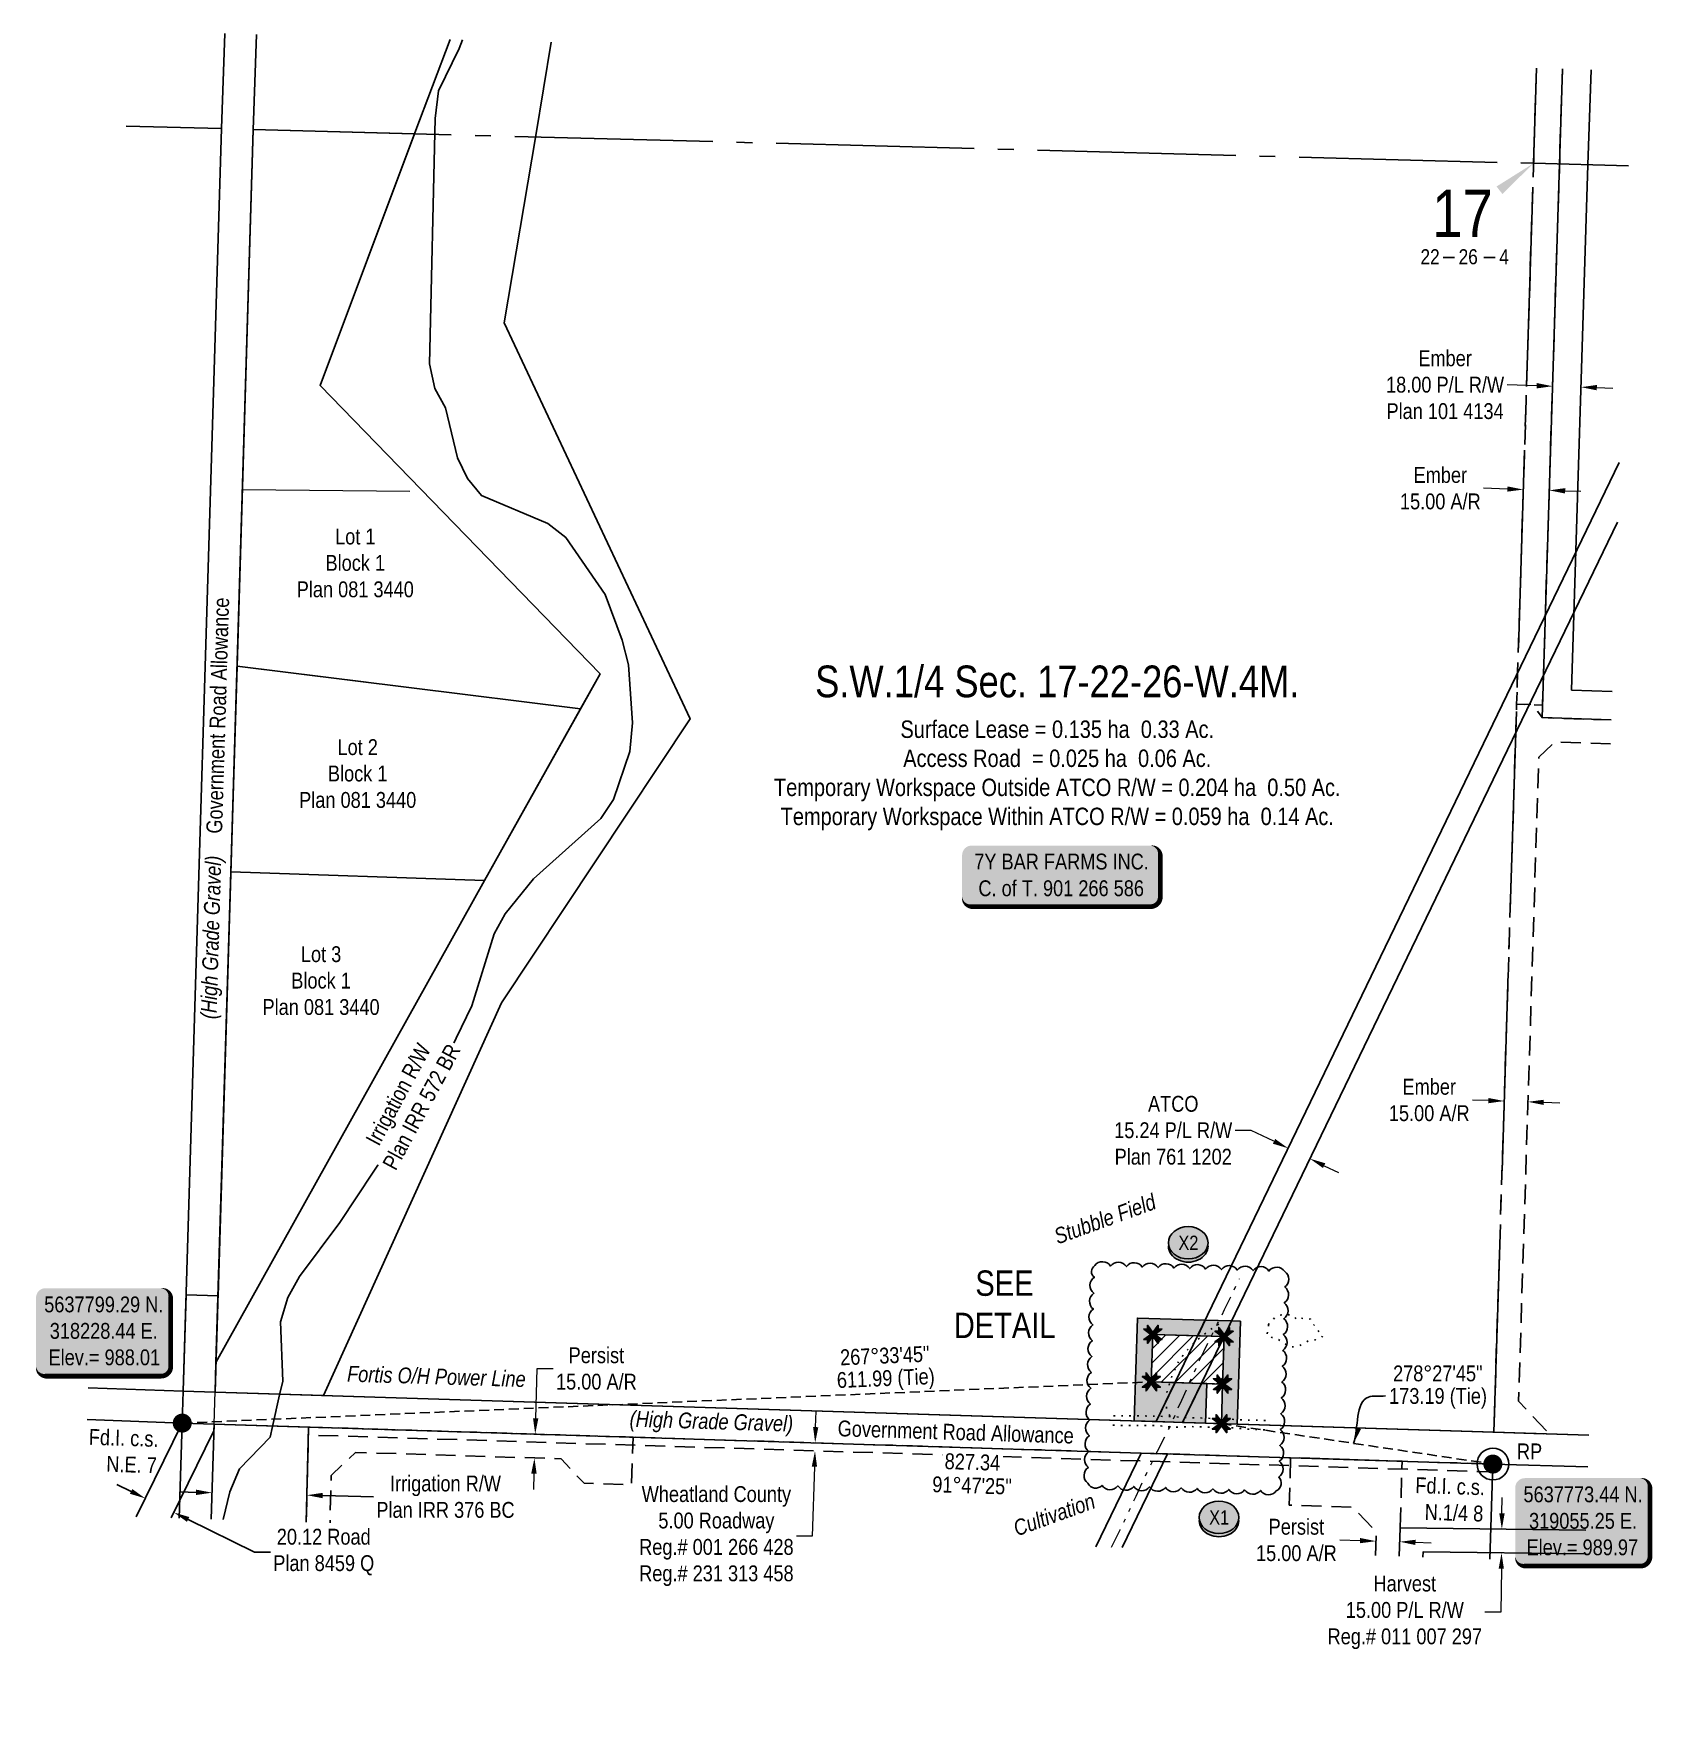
# Model space of a CAD drawing. Extents: x 318135 to 320565, y 5636722 to 5638970.
# Drawn here: x 318135 to 319156, y 5637615 to 5638676 of the extents above; entities that cross this region are included whole.
import ezdxf
from ezdxf.enums import TextEntityAlignment as Align

# ---------------------------------------------------------------- set-up
doc = ezdxf.new("R2010")
doc.units = 0
doc.header["$LTSCALE"] = 5
doc.header["$PDMODE"] = 34
doc.header["$PDSIZE"] = 0.03
for name, pattern in [('CENTERLINEX33', [6.5, 2.5, -1, 0.5, -1, 0.5, -1]), ('foc-ACCESSROAD', [3.75, 2.5, -1.25]), ('foc-FLOWLINE', [3.75, 2.5, -1.25]), ('foc-QUARTERLINE', [33, 25, -3, 2, -3]), ('foc-TIELINE', [1.875, 1.25, -0.625]), ('foc-TOPO', [1, 0.2, -0.8])]:
    doc.linetypes.add(name, pattern=pattern)
doc.layers.get('Defpoints').update_dxf_attribs({"color": 9})
for name, color, linetype in [('10', 1, 'Continuous'), ('35', 37, 'Continuous'), ('9', 3, 'Continuous'), ('AS-OWNER', 7, 'Continuous'), ('AS-POWER-OH-ATCO PIPELINES', 241, 'foc-OHPOWER'), ('C-RW', 13, 'Continuous'), ('C-SYMBOL', 7, 'Continuous'), ('DETAIL-T', 7, 'Continuous'), ('F-AR', 190, 'foc-ACCESSROAD'), ('F-FLOWLINE', 190, 'foc-FLOWLINE'), ('F-RW', 190, 'Continuous'), ('L-AREAREQUIRED', 7, 'Continuous'), ('L-BD', 7, 'Continuous'), ('L-DETAIL-T', 3, 'Continuous'), ('L-MON', 1, 'Continuous'), ('L-QSEC', 8, 'foc-QUARTERLINE'), ('L-ROAD-T', 7, 'Continuous'), ('L-SEC', 7, 'Continuous'), ('L-SECLBL', 7, 'Continuous'), ('L-TIE', 7, 'foc-TIELINE'), ('L-TITLEDB', 4, 'Continuous'), ('L-TITLEDB-T', 4, 'Continuous'), ('P-CROSSINGS', 250, 'Continuous'), ('P-PROPOSED', 10, 'Continuous'), ('P-PROPOSED-H', 21, 'Continuous'), ('P-TEMP WITHIN-BLACK-iop', 5, 'Continuous'), ('P-TEMP-ATCO PIPELINES', 104, 'Continuous'), ('P-TEMP-ATCO PIPELINES-H', 71, 'Continuous'), ('PROPOSED-SCOPE', 240, 'Continuous'), ('T-GENERAL', 48, 'foc-TOPO'), ('T-LOW-AREA', 48, 'foc-TOPO'), ('T-WATER', 160, 'Continuous')]:
    doc.layers.add(name, color=color, linetype=linetype)
doc.layers.add('AS-TELUS-ATCO PIPELINES', color=7, linetype='foc-TEL', lineweight=9, true_color=0xff9c38)
for name, color, linetype, lineweight in [('C-RW-T', 13, 'Continuous', 9), ('EXISTING PIPE (EXIST OR HP)', 240, 'CENTERLINEX33', 20), ('F-AR-T', 190, 'Continuous', 9), ('F-FLOWLINE-T', 190, 'Continuous', 9), ('F-RW-T', 190, 'Continuous', 9), ('T-TEXT', 48, 'Continuous', 18)]:
    doc.layers.add(name, color=color, linetype=linetype, lineweight=lineweight)
doc.layers.add('P-GROUND DISTURBANCE-H', color=7, linetype='Continuous', true_color=0x999999)
doc.styles.add('100L', font='ARIALN.TTF', dxfattribs={"height": 11})
doc.styles.add('175L', font='ARIALN.TTF', dxfattribs={"height": 20})
doc.styles.add('80', font='ARIALN.TTF', dxfattribs={"height": 10})
doc.styles.add('80CG', font='ARIALN.TTF', dxfattribs={"height": 10})
doc.styles.add('80L', font='ARIALN.TTF', dxfattribs={"height": 10})
doc.styles.add('80LS', font='ARIALNI.TTF', dxfattribs={"height": 10})
doc.styles.add('Crossing', font='ARIALN.TTF', dxfattribs={"height": 10})
doc.styles.add('foc-LtypeFont', font='ARIALN.TTF', dxfattribs={"height": 7.35})
doc.styles.add('SIMPLEX', font='ARIALN.TTF')
doc.styles.get("Standard").update_dxf_attribs({"font": 'ARIALN.TTF'})
doc.linetypes.add('foc-OHPOWER', pattern='A,10,-1,["O/P",foc-LtypeFont,S=0.2,R=0,X=-0.5,Y=-0.75],-3.25', length=14.25)
doc.linetypes.add('foc-TEL', pattern='A,2,-1,["T",foc-LtypeFont,S=0.2,R=0,X=-0.425,Y=-0.75],-1.24,8', length=12.24)
doc.linetypes.add('foc-TEL-NOLINE', pattern='A,0,-2,["T",foc-LtypeFont,S=0.2,R=0,X=-0.425,Y=-0.75],-10.24', length=12.24)
doc.dimstyles.new('Compass 5 000', dxfattribs={"dimscale": 5, "dimtxt": 9, "dimasz": 2, "dimexe": 0.2, "dimexo": 0.0625, "dimgap": 0.5, "dimtad": 0, "dimtih": 1, "dimtoh": 1, "dimzin": 0, "dimdsep": 46, "dimtxsty": '80CG', "dimcen": 0.1, "dimse1": 1, "dimse2": 1, "dimclrd": 256, "dimclrt": 256, "dimaunit": 1, "dimadec": 4, "dimazin": 0, "dimtfac": 0.06, "dimtofl": 0, "dimtmove": 0, "dimatfit": 1, "dimfxl": 0.2, "dimtolj": 1, "dimtzin": 0, "dimlwd": -1, "dimarcsym": 0})

# ---------------------------------------------------------------- blocks, each defined once
blk = doc.blocks.new('fdia')
at = {"color": 255, "const_width": 1}
blk.add_lwpolyline([(-0.5, 0, 1), (0.5, 0, 1)], format="xyb", close=True, dxfattribs=at)
blk = doc.blocks.new('Fdiaa')
blk.add_blockref('fdia', (0, 0))
blk = doc.blocks.new('fdib')
at = {"color": 1, "const_width": 1.6}
blk.add_lwpolyline([(-0.4, 0, 1), (0.4, 0, 1)], format="xyb", close=True, dxfattribs=at)
at = {"color": 1}
blk.add_circle((0, 0), 0.8, dxfattribs=at)
blk = doc.blocks.new('Fdibb')
blk.add_blockref('fdib', (0, 0))
blk = doc.blocks.new('fdicc')
for name in ['Fdibb', 'Fdiaa']:
    blk.add_blockref(name, (0, 0))
blk = doc.blocks.new('FDI')
blk.add_blockref('fdicc', (0, 0))
blk = doc.blocks.new('*D45')
at = {"layer": 'Defpoints', "color": 0, "transparency": 16777216}
for p in [(318413, 5637788.5), (318413.1, 5637793.5), (318627.6, 5637781.8)]:
    blk.add_point(p, dxfattribs=at)
at = {"layer": 'F-FLOWLINE-T', "transparency": 16777216}
for p, q in [((318628, 5637796.8), (318628.4, 5637806.8)), ((318627.3, 5637771.8), (318625.9, 5637728)), ((318625.9, 5637728), (318615.9, 5637728))]:
    blk.add_line(p, q, dxfattribs=at)
for points in [[(318626.4, 5637796.8), (318629.7, 5637796.7), (318627.7, 5637786.8)], [(318625.6, 5637771.9), (318628.9, 5637771.8), (318627.6, 5637781.8)]]:
    blk.add_solid(points, dxfattribs=at)
at = {"layer": 'F-FLOWLINE-T', "transparency": 16777216, "insert": (318565.4, 5637728), "char_height": 10, "attachment_point": 5, "style": '80CG'}
blk.add_mtext('\\A1;Wheatland County\\P5.00 Roadway\\PReg.# 001 266 428\\PReg.# 231 313 458', dxfattribs=at)
blk = doc.blocks.new('*D46')
at = {"layer": 'Defpoints', "color": 0, "transparency": 16777216}
for p in [(318435.7, 5637792.8), (318435.2, 5637777.8), (318450.6, 5637777.3)]:
    blk.add_point(p, dxfattribs=at)
at = {"layer": 'F-AR-T', "transparency": 16777216}
for p, q in [((318451.4, 5637802.3), (318452.4, 5637833.7)), ((318452.4, 5637833.7), (318462.4, 5637833.7)), ((318450.3, 5637767.3), (318450, 5637757.3))]:
    blk.add_line(p, q, dxfattribs=at)
for points in [[(318449.7, 5637802.4), (318453.1, 5637802.3), (318451.1, 5637792.3)], [(318448.6, 5637767.4), (318452, 5637767.3), (318450.6, 5637777.3)]]:
    blk.add_solid(points, dxfattribs=at)
at = {"layer": 'F-AR-T', "transparency": 16777216, "insert": (318489.7, 5637833.7), "char_height": 10, "attachment_point": 5, "style": '80CG'}
blk.add_mtext('\\A1;Persist\\P15.00 A/R', dxfattribs=at)
blk = doc.blocks.new('*D47')
at = {"layer": 'Defpoints', "color": 0, "transparency": 16777216}
for p in [(318206.5, 5637754.6), (318205.1, 5637751.8), (318224.5, 5637745.7)]:
    blk.add_point(p, dxfattribs=at)
at = {"layer": 'L-TITLEDB', "transparency": 16777216}
for p, q in [((318196.1, 5637756.2), (318187.1, 5637760.6)), ((318232.1, 5637738.5), (318274, 5637717.9)), ((318274, 5637717.9), (318284, 5637717.9))]:
    blk.add_line(p, q, dxfattribs=at)
for points in [[(318196.9, 5637757.7), (318195.4, 5637754.7), (318205.1, 5637751.8)], [(318232.9, 5637740), (318231.4, 5637737), (318223.2, 5637742.9)]]:
    blk.add_solid(points, dxfattribs=at)
at = {"layer": 'L-TITLEDB', "transparency": 16777216, "insert": (318317.7, 5637717.9), "char_height": 10, "attachment_point": 5, "style": '80CG'}
blk.add_mtext('\\A1;20.12 Road\\PPlan 8459 Q', dxfattribs=at)
blk = doc.blocks.new('L-SECLBL')
at = {"layer": '9', "color": 7}
for p, q in [((-5.1, -27.8), (-12.3, -27.8)), ((20.7, -27.8), (13.5, -27.8))]:
    blk.add_line(p, q, dxfattribs=at)
at = {"layer": '10', "color": 2, "style": 'SIMPLEX'}
blk.add_attdef('SEC', text='', height=30, dxfattribs=at).set_placement((0, 0), align=Align.MIDDLE)
at = {"layer": '10', "color": 5, "style": '80L'}
blk.add_attdef('TWP', text='', height=9.5, dxfattribs=at).set_placement((-14.4, -27.4), align=Align.MIDDLE_RIGHT)
blk.add_attdef('RGE', text='', height=9.5, dxfattribs=at).set_placement((3.6, -27.4), align=Align.MIDDLE_CENTER)
blk.add_attdef('MER', text='', height=9.5, dxfattribs=at).set_placement((23.2, -27.4), align=Align.MIDDLE_LEFT)
blk = doc.blocks.new('*D48')
at = {"layer": 'Defpoints', "color": 0, "transparency": 16777216}
for p in [(318981.5, 5637724.8), (318981.3, 5637720.6), (318996.3, 5637720.1)]:
    blk.add_point(p, dxfattribs=at)
at = {"layer": 'F-AR-T', "transparency": 16777216}
for p, q in [((318971.5, 5637725.1), (318958.6, 5637725.5)), ((319006.4, 5637724.1), (319016.4, 5637723.8))]:
    blk.add_line(p, q, dxfattribs=at)
for points in [[(318971.5, 5637726.8), (318971.4, 5637723.5), (318981.5, 5637724.8)], [(319006.5, 5637725.7), (319006.4, 5637722.4), (318996.5, 5637724.4)]]:
    blk.add_solid(points, dxfattribs=at)
at = {"layer": 'F-AR-T', "transparency": 16777216, "insert": (318931.3, 5637725.5), "char_height": 10, "attachment_point": 5, "style": '80CG'}
blk.add_mtext('\\A1;Persist\\P15.00 A/R', dxfattribs=at)
blk = doc.blocks.new('*D49')
at = {"layer": 'Defpoints', "color": 0, "transparency": 16777216}
for p in [(319045.5, 5637732.6), (319045.3, 5637717.6), (319060.7, 5637717.4)]:
    blk.add_point(p, dxfattribs=at)
at = {"layer": 'F-RW-T', "transparency": 16777216}
for p, q in [((319061, 5637742.4), (319061.1, 5637752.4)), ((319060.6, 5637707.4), (319060.2, 5637679.9)), ((319060.2, 5637679.9), (319050.2, 5637679.9))]:
    blk.add_line(p, q, dxfattribs=at)
for points in [[(319059.3, 5637742.4), (319062.7, 5637742.4), (319060.9, 5637732.4)], [(319058.9, 5637707.4), (319062.2, 5637707.4), (319060.7, 5637717.4)]]:
    blk.add_solid(points, dxfattribs=at)
at = {"layer": 'F-RW-T', "transparency": 16777216, "insert": (318999.7, 5637679.9), "char_height": 10, "attachment_point": 5, "style": '80CG'}
blk.add_mtext('\\A1;Harvest\\P15.00 P/L R/W\\PReg.# 011 007 297', dxfattribs=at)
blk = doc.blocks.new('*D50')
at = {"layer": 'C-RW-T', "transparency": 16777216}
for p, q in [((318902.7, 5637984), (318892.7, 5637984)), ((318917.1, 5637977.1), (318902.7, 5637984)), ((318948.9, 5637961.7), (318957.9, 5637957.4))]:
    blk.add_line(p, q, dxfattribs=at)
for points in [[(318917.9, 5637978.6), (318916.4, 5637975.6), (318926.1, 5637972.7)], [(318949.6, 5637963.2), (318948.1, 5637960.2), (318939.9, 5637966.1)]]:
    blk.add_solid(points, dxfattribs=at)
at = {"layer": 'Defpoints', "color": 0, "transparency": 16777216}
for p in [(318926.1, 5637972.7), (318922, 5637964.1), (318935.7, 5637957.5)]:
    blk.add_point(p, dxfattribs=at)
at = {"layer": 'C-RW-T', "transparency": 16777216, "insert": (318853.6, 5637984), "char_height": 10, "attachment_point": 5, "style": '80CG'}
blk.add_mtext('\\A1;ATCO\\P15.24 P/L R/W\\PPlan 761 1202', dxfattribs=at)
blk = doc.blocks.new('*D51')
at = {"layer": 'Defpoints', "color": 0, "transparency": 16777216}
for p in [(318247.2, 5637756.6), (318307.1, 5637755.1), (318307.1, 5637753.8)]:
    blk.add_point(p, dxfattribs=at)
at = {"layer": 'L-TITLEDB-T', "transparency": 16777216}
for p, q in [((318237.2, 5637755.6), (318227.2, 5637755.9)), ((318317.1, 5637753.6), (318349, 5637752.8))]:
    blk.add_line(p, q, dxfattribs=at)
for points in [[(318237.2, 5637757.3), (318237.1, 5637753.9), (318247.2, 5637755.4)], [(318317.1, 5637755.3), (318317, 5637751.9), (318307.1, 5637753.8)]]:
    blk.add_solid(points, dxfattribs=at)
at = {"layer": 'L-TITLEDB-T', "transparency": 16777216, "insert": (318394.5, 5637752.8), "char_height": 10, "attachment_point": 5, "style": '80CG'}
blk.add_mtext('\\A1;\\A1;Irrigation R/W\\PPlan IRR 376 BC', dxfattribs=at)
blk = doc.blocks.new('*D52')
at = {"layer": 'Defpoints', "color": 0, "transparency": 16777216}
for p in [(319062.7, 5638012), (319077.7, 5638011.5), (319062.4, 5638002.5)]:
    blk.add_point(p, dxfattribs=at)
at = {"layer": 'F-AR-T', "transparency": 16777216}
for p, q in [((319052.4, 5638002.8), (319042.4, 5638003.1)), ((319087.4, 5638001.7), (319097.4, 5638001.4))]:
    blk.add_line(p, q, dxfattribs=at)
for points in [[(319052.5, 5638004.4), (319052.4, 5638001.1), (319062.4, 5638002.5)], [(319087.4, 5638003.3), (319087.3, 5638000), (319077.4, 5638002)]]:
    blk.add_solid(points, dxfattribs=at)
at = {"layer": 'F-AR-T', "transparency": 16777216, "insert": (319015.1, 5638003.1), "char_height": 10, "attachment_point": 5, "style": '80CG'}
blk.add_mtext('\\A1;Ember\\P15.00 A/R', dxfattribs=at)
blk = doc.blocks.new('*D53')
at = {"layer": 'Defpoints', "color": 0, "transparency": 16777216}
for p in [(319075.2, 5638413), (319091.6, 5638412.5), (319074.5, 5638388.3)]:
    blk.add_point(p, dxfattribs=at)
at = {"layer": 'F-AR-T', "transparency": 16777216}
for p, q in [((319064.5, 5638388.6), (319049.3, 5638389.1)), ((319100.8, 5638387.5), (319110.8, 5638387.2))]:
    blk.add_line(p, q, dxfattribs=at)
for points in [[(319064.5, 5638390.3), (319064.4, 5638387), (319074.5, 5638388.3)], [(319100.9, 5638389.2), (319100.8, 5638385.8), (319090.8, 5638387.8)]]:
    blk.add_solid(points, dxfattribs=at)
at = {"layer": 'F-AR-T', "transparency": 16777216, "insert": (319022.1, 5638389.1), "char_height": 10, "attachment_point": 5, "style": '80CG'}
blk.add_mtext('\\A1;Ember\\P15.00 A/R', dxfattribs=at)
blk = doc.blocks.new('*D54')
at = {"layer": 'Defpoints', "color": 0, "transparency": 16777216}
for p in [(319093.2, 5638464.5), (319111.2, 5638463.9), (319092.9, 5638453.5)]:
    blk.add_point(p, dxfattribs=at)
at = {"layer": 'F-AR-T', "transparency": 16777216}
for p, q in [((319082.9, 5638453.8), (319064.2, 5638454.4)), ((319120.9, 5638452.6), (319130.9, 5638452.3))]:
    blk.add_line(p, q, dxfattribs=at)
for points in [[(319082.9, 5638455.5), (319082.8, 5638452.1), (319092.9, 5638453.5)], [(319120.9, 5638454.3), (319120.8, 5638450.9), (319110.9, 5638452.9)]]:
    blk.add_solid(points, dxfattribs=at)
at = {"layer": 'F-AR-T', "transparency": 16777216, "insert": (319025.1, 5638454.4), "char_height": 10, "attachment_point": 5, "style": '80CG'}
blk.add_mtext('\\A1;Ember\\P18.00 P/L R/W\\PPlan 101 4134', dxfattribs=at)
blk = doc.blocks.new('TEMP')
h = blk.add_hatch(color=255)
h.dxf.hatch_style = 1
h.paths.add_polyline_path([(0, 0.25), (-0.67, 1.15), (-0.67, 0.67), (-1.15, 0.67), (-0.25, 0), (-1.15, -0.67), (-0.67, -0.67), (-0.67, -1.15), (0, -0.25), (0.67, -1.15), (0.67, -0.67), (1.15, -0.67), (0.25, 0), (1.15, 0.67), (0.67, 0.67), (0.67, 1.15)])
h.paths.add_polyline_path([(0.57, 0.85), (0.57, 0.57), (0.85, 0.57), (0.08, 0), (0.85, -0.57), (0.57, -0.57), (0.57, -0.85), (0, -0.08), (-0.57, -0.85), (-0.57, -0.57), (-0.85, -0.57), (-0.08, 0), (-0.85, 0.57), (-0.57, 0.57), (-0.57, 0.85), (0, 0.08)], flags=16)
h = blk.add_hatch(color=1)
h.dxf.hatch_style = 1
h.paths.add_polyline_path([(0, 0.08), (-0.57, 0.85), (-0.57, 0.57), (-0.85, 0.57), (-0.08, 0), (-0.85, -0.57), (-0.57, -0.57), (-0.57, -0.85), (0, -0.08), (0.57, -0.85), (0.57, -0.57), (0.85, -0.57), (0.08, 0), (0.85, 0.57), (0.57, 0.57), (0.57, 0.85)])
at = {"color": 1}
for p, q in [((-0.08, 0), (0.08, 0)), ((0, 0.08), (0, -0.08))]:
    blk.add_line(p, q, dxfattribs=at)
at = {"color": 255, "flags": 128}
blk.add_lwpolyline([(-0.25, 0), (-1.15, 0.67), (-0.67, 0.67), (-0.67, 1.15), (0, 0.25), (0.67, 1.15), (0.67, 0.67), (1.15, 0.67), (0.25, 0), (1.15, -0.67), (0.67, -0.67), (0.67, -1.15), (0, -0.25), (-0.67, -1.15), (-0.67, -0.67), (-1.15, -0.67)], close=True, dxfattribs=at)
at = {"color": 1, "flags": 128}
blk.add_lwpolyline([(-0.08, 0), (-0.85, 0.57), (-0.57, 0.57), (-0.57, 0.85), (0, 0.08), (0.57, 0.85), (0.57, 0.57), (0.85, 0.57), (0.08, 0), (0.85, -0.57), (0.57, -0.57), (0.57, -0.85), (0, -0.08), (-0.57, -0.85), (-0.57, -0.57), (-0.85, -0.57)], close=True, dxfattribs=at)
blk = doc.blocks.new('*U55')
h = blk.add_hatch(color=59)
edge = h.paths.add_edge_path()
edge.add_line((-56.5, -20), (56.5, -20))
edge.add_arc((56.5, -14), 6, 270, 360)
edge.add_line((62.5, -14), (62.5, 12.5))
edge.add_arc((56.5, 12.5), 6, 0, 90)
edge.add_line((56.5, 18.5), (-56.5, 18.5))
edge.add_arc((-56.5, 12.5), 6, 90, 180)
edge.add_line((-62.5, 12.5), (-62.5, -14))
edge.add_arc((-56.5, -14), 6, 180, 270)
at = {"color": 1, "flags": 128}
blk.add_lwpolyline([(-56.5, -20, 3, 3, 0), (56.5, -20, 3, 3, 0.414214), (62.5, -14, 3, 3, 0), (62.5, 12.5, 3, 0, 0.414214), (56.5, 18.5, 0, 0, 0), (-56.5, 18.5, 0, 0, 0.414214), (-62.5, 12.5, 0, 0, 0), (-62.5, -14, 0, 3, 0.414214)], format="xyseb", close=True, dxfattribs=at)
blk.add_lwpolyline([(-44.2, -18.7, 0, 7.5, 0), (0, 0, 0, 0, 0)], format="xyseb", dxfattribs=at)
at = {"color": 1, "style": '80'}
blk.add_attdef('ENTER_TEXT_001', (-36, -5), '', height=10, dxfattribs=at)
blk = doc.blocks.new('*U76')
h = blk.add_hatch(color=254)
edge = h.paths.add_edge_path()
edge.add_line((-36.5, -28.5), (36.5, -28.5))
edge.add_arc((36.5, -22.5), 6, 270, 360)
edge.add_line((42.5, -22.5), (42.5, 21))
edge.add_arc((36.5, 21), 6, 0, 90)
edge.add_line((36.5, 27), (-36.5, 27))
edge.add_arc((-36.5, 21), 6, 90, 180)
edge.add_line((-42.5, 21), (-42.5, -22.5))
edge.add_arc((-36.5, -22.5), 6, 180, 270)
at = {"color": 1, "flags": 128}
blk.add_lwpolyline([(-36.5, -28.5, 3, 3, 0), (36.5, -28.5, 3, 3, 0.414214), (42.5, -22.5, 3, 3, 0), (42.5, 21, 3, 0, 0.414214), (36.5, 27, 0, 0, 0), (-36.5, 27, 0, 0, 0.414214), (-42.5, 21, 0, 0, 0), (-42.5, -22.5, 0, 3, 0.414214)], format="xyseb", close=True, dxfattribs=at)
blk.add_lwpolyline([(-27.9, 0, 0, 10, 0), (0, 0, 5, 5, 0)], format="xyseb", dxfattribs=at)
at = {"color": 1, "style": '80'}
blk.add_attdef('ENTER_TEXT_001', (-36, -5), '', height=10, dxfattribs=at)
blk = doc.blocks.new('*U77')
at = {"layer": '35', "color": 3}
blk.add_circle((0, 0), 10, dxfattribs=at)
at = {"layer": '35', "color": 3, "style": '80'}
blk.add_attdef('RP_001', (15.2, 3), '', height=10, dxfattribs=at)
blk = doc.blocks.new('xing2')
h = blk.add_hatch(color=50)
h.dxf.hatch_style = 1
edge = h.paths.add_edge_path()
edge.add_ellipse((0, 0), major_axis=(-12.5, 0), ratio=0.816297, start_angle=0, end_angle=360)
h = blk.add_hatch(color=250)
h.dxf.hatch_style = 1
edge = h.paths.add_edge_path()
edge.add_ellipse((0, -2), major_axis=(-12.5, 0), ratio=0.816297, start_angle=0, end_angle=180)
edge.add_line((12.5, -2), (12.5, 0))
edge.add_ellipse((0, 0), major_axis=(-12.5, 0), ratio=0.816297, start_angle=0, end_angle=180, ccw=False)
edge.add_line((-12.5, 0), (-12.5, -2))
at = {"color": 250}
blk.add_ellipse((0, 0), major_axis=(-12.5, 0), ratio=0.816297, dxfattribs=at)
blk.add_ellipse((0, -2), major_axis=(-12.5, 0), ratio=0.816297, start_param=0, end_param=3.141593, dxfattribs=at)
at = {"color": 250, "style": 'Crossing'}
blk.add_attdef('CROSSING', text='', height=9, dxfattribs=at).set_placement((0.1, 0), align=Align.MIDDLE_CENTER)
at = {"color": 250, "style": 'Crossing', "flags": 1}
for tag, p in [('OWNER', (0.1, -12.5)), ('DESCRIPTION', (0.1, -25.8)), ('LOCATION', (0.1, -39.3)), ('DWG_REF', (0.1, -52.8))]:
    blk.add_attdef(tag, text='', height=9, dxfattribs=at).set_placement(p, align=Align.MIDDLE_CENTER)

msp = doc.modelspace()

# ---------------------------------------------------------------- hatches: boundary and pattern name
at = {"layer": 'P-GROUND DISTURBANCE-H'}
h = msp.add_hatch(color=256, dxfattribs=at)
h.dxf.hatch_style = 1
h.paths.add_polyline_path([(318869.02, 5637854.405), (318873.778, 5637864.26), (318890.448, 5637863.738), (318885.689, 5637853.884)])
h = msp.add_hatch(color=256, dxfattribs=at)
h.dxf.hatch_style = 1
h.paths.add_polyline_path([(318842.849, 5637800.205), (318854.745, 5637824.841), (318871.414, 5637824.32), (318859.518, 5637799.683)])
at = {"layer": 'P-PROPOSED-H', "true_color": 0xff4f14}
h = msp.add_hatch(dxfattribs=at)
h.set_pattern_fill('ANSI31', color=20, scale=1.9997)
h.set_pattern_definition([(45, (47.501, 845.283), (-4.4894548556, 4.4894548556), [])])
h.paths.add_polyline_path([(318840.718, 5637855.29), (318885.689, 5637853.884), (318884.752, 5637823.903), (318839.781, 5637825.309)])
at = {"layer": 'P-TEMP-ATCO PIPELINES-H'}
h = msp.add_hatch(color=256, dxfattribs=at)
h.dxf.hatch_style = 1
h.paths.add_polyline_path([(318854.745, 5637824.841), (318839.781, 5637825.309), (318840.718, 5637855.29), (318869.02, 5637854.405), (318873.778, 5637864.26), (318831.037, 5637865.596), (318829.006, 5637800.637), (318842.849, 5637800.205)])
h = msp.add_hatch(color=256, dxfattribs=at)
h.dxf.hatch_style = 1
h.paths.add_polyline_path([(318890.448, 5637863.738), (318885.689, 5637853.884), (318884.752, 5637823.903), (318883.971, 5637798.919), (318893.964, 5637798.606), (318894.746, 5637823.591), (318895.995, 5637863.565)])
h = msp.add_hatch(color=256, dxfattribs=at)
h.dxf.hatch_style = 1
h.paths.add_polyline_path([(318859.518, 5637799.683), (318873.977, 5637799.231), (318874.758, 5637824.215), (318871.414, 5637824.32)])

# ---------------------------------------------------------------- linework, layer by layer
at = {"layer": 'AS-POWER-OH-ATCO PIPELINES', "flags": 128}
for points in [[(318226.499, 5637739.328), (318228.436, 5637799.288), (318229.043, 5637819.396), (318230.88, 5637880.195), (318250.988, 5637879.588), (318273.208, 5638615.291), (318275.333, 5638675.426)], [(318262.986, 5638276.829), (318344.474, 5638266.71)]]:
    msp.add_lwpolyline(points, dxfattribs=at)
at = {"layer": 'AS-POWER-OH-ATCO PIPELINES', "linetype": 'foc-OHPOWER', "flags": 128}
msp.add_lwpolyline([(318169.093, 5637821.646), (318229.043, 5637819.396), (318249.151, 5637818.767), (319115.84, 5637791.72)], dxfattribs=at)
at = {"layer": 'AS-TELUS-ATCO PIPELINES', "linetype": 'foc-TEL-NOLINE', "flags": 128}
msp.add_lwpolyline([(318168.486, 5637801.537), (318248.543, 5637798.659), (318266.356, 5638388.424)], dxfattribs=at)
at = {"layer": 'AS-TELUS-ATCO PIPELINES', "flags": 128}
msp.add_lwpolyline([(318266.385, 5638388.424), (318371.912, 5638387.264)], dxfattribs=at)
at = {"layer": 'C-RW'}
for points in [[(319133.852, 5638367.825), (318859.518, 5637799.683), (318842.849, 5637800.205), (319135.024, 5638405.295)], [(318804.724, 5637721.25), (318833.275, 5637780.377), (318849.944, 5637779.856), (318821.394, 5637720.728)]]:
    msp.add_lwpolyline(points, dxfattribs=at)
at = {"layer": 'EXISTING PIPE (EXIST OR HP)', "flags": 128}
msp.add_lwpolyline([(318814.721, 5637720.937), (318815.127, 5637721.765), (318820.022, 5637731.909), (318825.432, 5637743.015), (318830.164, 5637753.125), (318835.87, 5637765.601), (318843.653, 5637781.588), (318852.311, 5637798.228), (318855.161, 5637805.431), (318859.044, 5637813.796), (318862.367, 5637821.206), (318865.685, 5637828.859), (318868.991, 5637836.268), (318872.804, 5637844.472), (318877.074, 5637853.121), (318881.62, 5637862.103), (318885.961, 5637870.938), (318890.799, 5637880.769), (318895.432, 5637890.361)], dxfattribs=at)
at = {"layer": 'F-AR', "flags": 128}
for points in [[(319082.782, 5638654.091), (319070.238, 5638252.878), (319086.533, 5638252.366), (319099.185, 5638653.658)], [(319129.444, 5638227.934), (319094.503, 5638229.107), (319084.197, 5638219.449), (319071.476, 5637813.063), (319090.838, 5637792.48), (319055.86, 5637793.545), (319069.99, 5638244.936), (319070.238, 5638252.878), (319080.515, 5638252.557), (319086.282, 5638244.389), (319129.947, 5638242.923)], [(318306.653, 5637736.822), (318308.17, 5637796.768), (318512.83, 5637790.374), (318511.893, 5637760.388), (318481.908, 5637761.325), (318481.908, 5637761.325), (318467.384, 5637776.786), (318337.776, 5637780.835), (318322.404, 5637766.309), (318321.645, 5637736.353)], [(318981.182, 5637715.732), (318981.64, 5637730.735), (318967.105, 5637746.204), (318926.738, 5637747.488), (318927.692, 5637777.473), (318998.006, 5637775.237), (318996.175, 5637715.264)]]:
    msp.add_lwpolyline(points, dxfattribs=at)
at = {"layer": 'F-FLOWLINE', "flags": 128}
msp.add_lwpolyline([(318308.171, 5637796.795), (319055.248, 5637773.437), (319055.31, 5637768.461), (318308.014, 5637791.771)], close=True, dxfattribs=at)
at = {"layer": 'F-RW', "flags": 128}
for points in [[(319099.185, 5638653.658), (319097.258, 5638593.684), (319086.282, 5638244.389), (319129.947, 5638242.923)], [(319130.51, 5638260.928), (319104.891, 5638261.789), (319115.259, 5638593.202), (319117.256, 5638653.18)], [(318996.175, 5637715.264), (318996.722, 5637733.204), (319113.855, 5637731.728)], [(319113.666, 5637716.731), (319011.264, 5637718.021), (319011.165, 5637714.795)]]:
    msp.add_lwpolyline(points, dxfattribs=at)
at = {"layer": 'L-QSEC'}
for p, q in [((319080.908, 5638594.129), (319082.782, 5638654.091)), ((318193.133, 5638617.586), (318253.104, 5638616.001)), ((318273.215, 5638615.47), (319080.908, 5638594.129)), ((319055.877, 5637793.544), (319080.908, 5638594.129)), ((319080.908, 5638594.129), (319140.878, 5638592.544)), ((319053.373, 5637713.475), (319055.248, 5637773.437))]:
    msp.add_line(p, q, dxfattribs=at)
at = {"layer": 'L-SEC'}
for p, q in [((318253.104, 5638616.001), (318255.222, 5638675.957)), ((318273.208, 5638615.291), (318275.333, 5638675.426)), ((318229.043, 5637819.396), (318253.104, 5638616.001)), ((318249.151, 5637818.767), (318273.212, 5638615.394)), ((318229.043, 5637819.396), (318169.093, 5637821.646)), ((318249.151, 5637818.767), (319055.877, 5637793.544)), ((318228.436, 5637799.288), (318168.486, 5637801.537)), ((318228.436, 5637799.288), (318226.499, 5637739.328)), ((318248.543, 5637798.659), (318246.606, 5637738.7)), ((318248.543, 5637798.659), (319055.248, 5637773.437)), ((319055.86, 5637793.545), (319115.84, 5637791.72)), ((319055.248, 5637773.437), (319115.211, 5637771.612))]:
    msp.add_line(p, q, dxfattribs=at)
at = {"layer": 'L-SECLBL', "flags": 128}
msp.add_lwpolyline([(319080.908, 5638594.129, 0, 5.999, 0), (319059.412, 5638577.155, 0, 0, 0)], format="xyseb", dxfattribs=at)
at = {"layer": 'L-TIE'}
for p, q in [((318228.436, 5637799.288), (318839.781, 5637825.309)), ((318883.971, 5637798.919), (319055.248, 5637773.437))]:
    msp.add_line(p, q, dxfattribs=at)
at = {"layer": 'L-TITLEDB', "flags": 128}
for points in [[(318397.43, 5638672.2), (318375.136, 5638613.39), (318315.378, 5638454.042), (318492.048, 5638272.049), (318419.096, 5638141.696), (318249.718, 5637837.567), (318249.151, 5637818.767), (318317.56, 5637816.628), (318429.824, 5638064.511), (318548.835, 5638243.557), (318431.537, 5638493.52), (318451.587, 5638611.7), (318461.081, 5638670.518)], [(318199.392, 5637740.176), (318228.436, 5637799.288), (318248.543, 5637798.659), (318248.452, 5637794.316), (318221.49, 5637739.485)], [(318246.575, 5637738.701), (318248.543, 5637798.659), (318308.171, 5637796.795), (318306.653, 5637736.822)]]:
    msp.add_lwpolyline(points, dxfattribs=at)
for points in [[(318273.215, 5638615.47), (318374.908, 5638612.783), (318315.378, 5638454.042), (318492.048, 5638272.049), (318479.643, 5638249.926), (318262.986, 5638276.829)], [(318262.986, 5638276.829), (318259.069, 5638147.138), (318419.096, 5638141.696), (318479.643, 5638249.926)], [(318259.069, 5638147.138), (318419.096, 5638141.696), (318249.718, 5637837.567)]]:
    msp.add_lwpolyline(points, close=True, dxfattribs=at)
at = {"layer": 'P-PROPOSED'}
for points in [[(318840.718, 5637855.29), (318885.689, 5637853.884), (318884.752, 5637823.903), (318839.781, 5637825.309)], [(318874.758, 5637824.215), (318884.752, 5637823.903), (318883.971, 5637798.919), (318873.977, 5637799.231)]]:
    msp.add_lwpolyline(points, close=True, dxfattribs=at)
at = {"layer": 'P-TEMP WITHIN-BLACK-iop', "flags": 128}
for points in [[(318869.02, 5637854.405), (318873.778, 5637864.26), (318890.448, 5637863.738), (318885.689, 5637853.884)], [(318842.849, 5637800.205), (318854.745, 5637824.841), (318871.414, 5637824.32), (318859.518, 5637799.683)]]:
    msp.add_lwpolyline(points, close=True, dxfattribs=at)
at = {"layer": 'P-TEMP-ATCO PIPELINES', "flags": 128}
for points in [[(318854.745, 5637824.841), (318839.781, 5637825.309), (318840.718, 5637855.29), (318869.02, 5637854.405), (318873.778, 5637864.26), (318831.037, 5637865.596), (318829.006, 5637800.637), (318842.849, 5637800.205), (318854.745, 5637824.841)], [(318859.518, 5637799.683), (318873.977, 5637799.231), (318874.758, 5637824.215), (318871.414, 5637824.32)]]:
    msp.add_lwpolyline(points, close=True, dxfattribs=at)
msp.add_lwpolyline([(318890.448, 5637863.738), (318885.689, 5637853.884), (318884.752, 5637823.903), (318883.971, 5637798.919), (318893.964, 5637798.606), (318894.746, 5637823.591), (318895.995, 5637863.565), (318890.448, 5637863.738)], dxfattribs=at)
at = {"layer": 'PROPOSED-SCOPE', "flags": 128}
msp.add_lwpolyline([(318804.063, 5637898.688, -0.52056705), (318814.058, 5637898.376, -0.52056705), (318824.053, 5637898.063, -0.52056705), (318834.048, 5637897.751, -0.52056705), (318844.043, 5637897.438, -0.52056705), (318854.038, 5637897.126, -0.52056705), (318864.033, 5637896.813, -0.52056705), (318874.029, 5637896.5, -0.52056705), (318884.024, 5637896.188, -0.52056705), (318894.019, 5637895.875, -0.52056705), (318904.014, 5637895.563, -0.52056705), (318914.009, 5637895.25, -0.52056705), (318924.004, 5637894.938, -0.52056705), (318923.933, 5637885.169, -0.52056705), (318923.62, 5637875.174, -0.52056705), (318923.308, 5637865.179, -0.52056705), (318922.995, 5637855.184, -0.52056705), (318922.683, 5637845.189, -0.52056705), (318922.37, 5637835.194, -0.52056705), (318922.058, 5637825.199, -0.52056705), (318921.745, 5637815.204, -0.52056705), (318921.433, 5637805.209, -0.52056705), (318921.12, 5637795.213, -0.52056705), (318920.808, 5637785.218, -0.52056705), (318920.495, 5637775.223, -0.52056705), (318920.183, 5637765.228, -0.52056705), (318918.625, 5637756.559, -0.52056705), (318908.63, 5637756.871, -0.52056705), (318898.635, 5637757.184, -0.52056705), (318888.64, 5637757.496, -0.52056705), (318878.645, 5637757.809, -0.52056705), (318868.649, 5637758.121, -0.52056705), (318858.654, 5637758.434, -0.52056705), (318848.659, 5637758.746, -0.52056705), (318838.664, 5637759.059, -0.52056705), (318828.669, 5637759.371, -0.52056705), (318818.674, 5637759.684, -0.52056705), (318808.679, 5637759.996, -0.52056705), (318799.768, 5637761.327, -0.52056705), (318800.081, 5637771.323, -0.52056705), (318800.393, 5637781.318, -0.52056705), (318800.706, 5637791.313, -0.52056705), (318801.018, 5637801.308, -0.52056705), (318801.331, 5637811.303, -0.52056705), (318801.643, 5637821.298, -0.52056705), (318801.956, 5637831.293, -0.52056705), (318802.268, 5637841.288, -0.52056705), (318802.581, 5637851.283, -0.52056705), (318802.893, 5637861.279, -0.52056705), (318803.206, 5637871.274, -0.52056705), (318803.518, 5637881.269, -0.52056705), (318803.831, 5637891.264, -0.52056705)], format="xyb", close=True, dxfattribs=at)
at = {"layer": 'T-GENERAL', "flags": 128}
for points in [[(318911.411, 5637795.088), (318901.511, 5637795.438), (318891.515, 5637796.34), (318881.633, 5637796.491), (318871.886, 5637797.012), (318862.294, 5637797.064), (318856.74, 5637796.803), (318854.21, 5637796.69), (318851.837, 5637796.805), (318844.185, 5637797.678), (318835.545, 5637797.881), (318830.421, 5637797.73), (318822.607, 5637797.77), (318811.806, 5637798.018)], [(318911.815, 5637800.906), (318901.763, 5637801.178), (318891.74, 5637801.644), (318882.052, 5637802.055), (318871.851, 5637802.507), (318862.191, 5637802.83), (318852.503, 5637803.375), (318842.062, 5637803.677), (318832.096, 5637803.855), (318822.303, 5637803.967), (318811.963, 5637803.834)]]:
    msp.add_lwpolyline(points, dxfattribs=at)
at = {"layer": 'T-LOW-AREA', "flags": 128}
msp.add_lwpolyline([(318851.38, 5637803.905), (318849.412, 5637808.477), (318849.492, 5637818.479), (318852.394, 5637827.998), (318856.217, 5637836.91), (318861.799, 5637844.816), (318868.864, 5637851.902), (318876.652, 5637858.132), (318884.701, 5637863.354)], dxfattribs=at)
msp.add_lwpolyline([(318913.689, 5637861.537), (318913.638, 5637858.094), (318912.552, 5637854.656), (318916.041, 5637853.26), (318919.191, 5637852.451), (318923.402, 5637849.856), (318927.166, 5637847.238), (318931.567, 5637847.716), (318935.491, 5637849.033), (318938.787, 5637851.198), (318943.284, 5637851.896), (318947.11, 5637853.164), (318948.118, 5637854.611), (318945.783, 5637856.095), (318944.023, 5637859.995), (318941.173, 5637862.093), (318940.26, 5637864.98), (318936.708, 5637864.732), (318933.375, 5637865.962), (318931.252, 5637864.763), (318929.952, 5637866.665), (318926.979, 5637867.593), (318922.502, 5637867.812), (318917.882, 5637866.288), (318916.096, 5637863.821)], close=True, dxfattribs=at)
at = {"layer": 'T-WATER'}
msp.add_line((318289.866, 5637817.148), (318285.386, 5637797.22), dxfattribs=at)
at = {"layer": 'T-WATER', "flags": 128}
for points in [[(318405.229, 5638671.994), (318403.023, 5638666.57), (318390.062, 5638639.914), (318387.881, 5638622.465), (318384.383, 5638467.674), (318387.875, 5638452.089), (318394.586, 5638439.872), (318401.981, 5638408.401), (318408.391, 5638395.248), (318417.129, 5638384.534), (318459.024, 5638366.827), (318470.435, 5638358.017), (318495.126, 5638322.07), (318505.969, 5638293.319), (318509.989, 5638277.726), (318512.426, 5638241.086), (318510.703, 5638222.925), (318500.456, 5638192.641), (318492.406, 5638180.746), (318449.915, 5638142.728), (318432.246, 5638120.609), (318425.305, 5638107.993), (318411.136, 5638062.461), (318391.447, 5638021.832), (318327.909, 5637925.9), (318302.424, 5637891.706), (318294.947, 5637878.568), (318290.497, 5637863.269), (318291.802, 5637825.762), (318289.866, 5637817.148)], [(318285.386, 5637797.22), (318283.836, 5637790.326), (318264.551, 5637770.35), (318258.464, 5637755.897), (318254.228, 5637738.461)]]:
    msp.add_lwpolyline(points, dxfattribs=at)

# ---------------------------------------------------------------- block references
msp.add_blockref('*U77', (319055.248, 5637773.437)).add_auto_attribs({'RP_001': 'RP'})
at = {"layer": 'AS-OWNER'}
ref = msp.add_blockref('*U55', (318782.926, 5638145.172), dxfattribs=at)
ref.add_attrib('ENTER_TEXT_001', '7Y BAR FARMS INC.', (318728.1, 5638148.591), dxfattribs={"layer": '0', "color": 1, "height": 10, "style": '80'})
ref.add_attrib('ENTER_TEXT_002', 'C. of T. 901 266 586', (318730.695, 5638131.747), dxfattribs={"layer": '0', "color": 1, "height": 10, "style": '80'})
at = {"layer": 'DETAIL-T'}
ref = msp.add_blockref('*U76', (318178.669, 5637857.423), dxfattribs=dict(at, xscale=0.99985007, yscale=0.99985007, zscale=0.99985007))
ref.add_attrib('ENTER_TEXT_001', '5637799.29 N.', (318141.355, 5637869.194), dxfattribs={"layer": '0', "color": 1, "height": 9.9985, "style": '80'})
ref.add_attrib('ENTER_TEXT_002', '318228.44 E.', (318144.854, 5637852.489), dxfattribs={"layer": '0', "color": 1, "height": 9.9985, "style": '80'})
ref.add_attrib('ENTER_TEXT_003', 'Elev.= 988.01', (318144.087, 5637835.784), dxfattribs={"layer": '0', "color": 1, "height": 9.9985, "style": '80'})
ref = msp.add_blockref('*U76', (319111.873, 5637737.562), dxfattribs=dict(at, xscale=0.99985007, yscale=0.99985007, zscale=0.99985007))
ref.add_attrib('ENTER_TEXT_001', '5637773.44 N.', (319074.559, 5637749.333), dxfattribs={"layer": '0', "color": 1, "height": 9.9985, "style": '80'})
ref.add_attrib('ENTER_TEXT_002', '319055.25 E.', (319078.058, 5637732.628), dxfattribs={"layer": '0', "color": 1, "height": 9.9985, "style": '80'})
ref.add_attrib('ENTER_TEXT_003', 'Elev.= 989.97', (319076.503, 5637715.923), dxfattribs={"layer": '0', "color": 1, "height": 9.9985, "style": '80'})
at = {"layer": 'L-MON'}
for name, p, xscale, yscale, zscale in [('TEMP', (318840.718, 5637855.29), 5.000000000000007, 5.000000000000007, 5.000000000000007), ('TEMP', (318885.689, 5637853.884), 5.000000000000007, 5.000000000000007, 5.000000000000007), ('TEMP', (318839.781, 5637825.309), 5.000000000000007, 5.000000000000007, 5.000000000000007), ('TEMP', (318884.752, 5637823.903), 5.000000000000007, 5.000000000000007, 5.000000000000007), ('FDI', (318228.436, 5637799.288), 5.000000000000011, 5.000000000000011, 5.000000000000011), ('TEMP', (318883.971, 5637798.919), 5.000000000000007, 5.000000000000007, 5.000000000000007), ('FDI', (319055.248, 5637773.437), 5.000000000000012, 5.000000000000012, 5.000000000000012)]:
    msp.add_blockref(name, p, dxfattribs=dict(at, xscale=xscale, yscale=yscale, zscale=zscale))
at = {"layer": 'L-SECLBL', "xscale": 0.99985007, "yscale": 0.99985007, "zscale": 0.99985007}
msp.add_blockref('L-SECLBL', (319036.097, 5638562.583), dxfattribs=at).add_auto_attribs({'SEC': '17', 'TWP': '22', 'RGE': '26', 'MER': '4'})
at = {"layer": 'P-CROSSINGS', "xscale": 0.99985007, "yscale": 0.99985007, "zscale": 0.99985007}
for p, values in [((318863.073, 5637913.041), {'CROSSING': 'X2'}), ((318882.47, 5637739.801), {'CROSSING': 'X1'})]:
    msp.add_blockref('xing2', p, dxfattribs=at).add_auto_attribs(values)

# ---------------------------------------------------------------- texts
at = {"layer": 'AS-POWER-OH-ATCO PIPELINES', "insert": (318332.415, 5637835.495), "char_height": 9.9985, "width": 112.2728, "attachment_point": 1, "rotation": 358.221611, "style": '80CG'}
msp.add_mtext('\\pi0.2205;{\\fArial Narrow|b0|i1|c0|p34;Fortis O/H Power Line}', dxfattribs=at)
at = {"layer": 'C-SYMBOL', "color": 3, "style": '175L'}
msp.add_text('S.W.1/4 Sec. 17-22-26-W.4M.', height=19.997, dxfattribs=at).set_placement((318780.448, 5638251.258), align=Align.BOTTOM_CENTER)
at = {"layer": 'L-BD'}
for s, rotation, p in [('267°33\'45"', 2.435068, (318671.631, 5637841.903)), ('611.99 (Tie)', 2.435068, (318672.236, 5637827.668)), ('91°47\'25"', 358.209181, (318726.647, 5637759.953))]:
    msp.add_text(s, height=9.9985, rotation=rotation, dxfattribs=at).set_placement(p, align=Align.MIDDLE_CENTER)
for s, p in [('278°27\'45"', (319020.496, 5637830.664)), ('173.19 (Tie)', (319020.668, 5637816.417))]:
    msp.add_text(s, height=9.9985, dxfattribs=at).set_placement(p, align=Align.MIDDLE_CENTER)
at = {"layer": 'L-DETAIL-T', "insert": (318715.855, 5637895.599), "char_height": 16, "width": 60.7066, "attachment_point": 1, "style": '80CG', "bg_fill": 3, "box_fill_scale": 1.5, "bg_fill_color": 256, "bg_fill_transparency": 0}
msp.add_mtext('\\pi12.924;SEE \\P\\pi-0.69718;DETAIL', dxfattribs=at)
at = {"layer": 'L-MON', "char_height": 9.9985, "width": 43.05398, "attachment_point": 1, "rotation": 358.221611, "style": '80CG'}
for s, insert in [('\\pi1.0616;Fd.I. c.s.\\P\\pi12.622;N.E. 7', (318168.623, 5637795.654)), ('\\pi1.0616;Fd.I. c.s.\\P\\pi7.4931;N.1/4 8', (319005.46, 5637765.165))]:
    msp.add_mtext(s, dxfattribs=dict(at, insert=insert))
at = {"layer": 'L-ROAD-T', "style": '80L'}
msp.add_text('Government Road Allowance', height=9.9985, rotation=88.269964, dxfattribs=at).set_placement((318250.808, 5638245.701), align=Align.MIDDLE_CENTER)
at = {"layer": 'L-TITLEDB-T', "char_height": 9.9985, "attachment_point": 5, "style": '80CG'}
for s, insert in [('\\A1;Lot 1\\PBlock 1\\PPlan 081 3440', (318337.593, 5638341.951)), ('\\A1;Lot 2\\PBlock 1\\PPlan 081 3440', (318339.113, 5638209.067)), ('\\A1;Lot 3\\PBlock 1\\PPlan 081 3440', (318316.012, 5638078.422))]:
    msp.add_mtext(s, dxfattribs=dict(at, insert=insert))
at = {"layer": 'T-TEXT', "style": '80LS'}
for s, height, rotation, p in [('(High Grade Gravel)', 9.9985, 88.269964, (318246.582, 5638105.786)), ('(High Grade Gravel)', 9.9985, 358.209181, (318562.281, 5637800.453)), ('Cultivation', 10, 20, (318778.47, 5637741.593))]:
    msp.add_text(s, height=height, rotation=rotation, dxfattribs=at).set_placement(p, align=Align.MIDDLE_CENTER)
at = {"layer": 'T-TEXT', "insert": (318808.797, 5637932.816), "char_height": 10, "width": 67.52838, "attachment_point": 2, "rotation": 20, "style": '80LS'}
msp.add_mtext('Stubble Field', dxfattribs=at)

# ---------------------------------------------------------------- dimensions: what is measured, and where the dimension line sits
at = {"layer": 'C-RW-T'}
dim = msp.add_linear_dim(base=(318926.142, 5637972.705), p1=(318935.709, 5637957.474), p2=(318921.987, 5637964.099), angle=154.225847, text='ATCO\\P15.24 P/L R/W\\PPlan 761 1202', dimstyle='Compass 5 000', dxfattribs=at)
dim.commit()
dim.dimension.update_dxf_attribs({"geometry": '*D50', "text_midpoint": (318853.571, 5637984.045), "dimtype": 161})
at = {"layer": 'F-AR-T'}
for base, p1, p2, angle, text, picture, middle in [((319092.873, 5638453.475), (319111.215, 5638463.944), (319093.221, 5638464.511), 178.194125, 'Ember\\P18.00 P/L R/W\\PPlan 101 4134', '*D54', (319025.119, 5638454.379)), ((319074.473, 5638388.31), (319091.58, 5638412.454), (319075.243, 5638412.965), 178.209181, 'Ember\\P15.00 A/R', '*D53', (319022.063, 5638389.095)), ((319062.409, 5638002.459), (319077.689, 5638011.535), (319062.707, 5638012.004), 178.209181, 'Ember\\P15.00 A/R', '*D52', (319015.137, 5638003.084)), ((318981.46, 5637724.844), (318996.323, 5637720.126), (318981.33, 5637720.584), 178.250884, 'Persist\\P15.00 A/R', '*D48', (318931.32, 5637725.542))]:
    dim = msp.add_linear_dim(base=base, p1=p1, p2=p2, angle=angle, text=text, dimstyle='Compass 5 000', dxfattribs=at)
    dim.commit()
    dim.dimension.update_dxf_attribs({"geometry": picture, "text_midpoint": middle, "dimtype": 161})
at = {"layer": 'F-AR-T', "color": 1}
dim = msp.add_linear_dim(base=(318450.608, 5637777.31), p1=(318435.65, 5637792.809), p2=(318435.181, 5637777.792), angle=268.210567, text='Persist\\P15.00 A/R', dimstyle='Compass 5 000', dxfattribs=at)
dim.commit()
dim.dimension.update_dxf_attribs({"geometry": '*D46', "text_midpoint": (318489.652, 5637833.72), "dimtype": 161})
at = {"layer": 'F-FLOWLINE-T'}
dim = msp.add_linear_dim(base=(318627.573, 5637781.803), p1=(318413.133, 5637793.488), p2=(318412.977, 5637788.497), angle=268.213428, text='Wheatland County\\P5.00 Roadway\\PReg.# 001 266 428\\PReg.# 231 313 458', dimstyle='Compass 5 000', dxfattribs=at)
dim.commit()
dim.dimension.update_dxf_attribs({"geometry": '*D45', "text_midpoint": (318565.363, 5637728.035), "dimtype": 161})
at = {"layer": 'F-RW-T'}
dim = msp.add_linear_dim(base=(319060.68, 5637717.399), p1=(319045.452, 5637732.59), p2=(319045.263, 5637717.593), angle=269.277997, text='Harvest\\P15.00 P/L R/W\\PReg.# 011 007 297', dimstyle='Compass 5 000', dxfattribs=at)
dim.commit()
dim.dimension.update_dxf_attribs({"geometry": '*D49', "text_midpoint": (318999.689, 5637679.905), "dimtype": 161})
at = {"layer": 'L-TITLEDB', "color": 1}
dim = msp.add_linear_dim(base=(318205.092, 5637751.776), p1=(318224.539, 5637745.686), p2=(318206.463, 5637754.568), angle=153.833497, text='20.12 Road\\PPlan 8459 Q', dimstyle='Compass 5 000', dxfattribs=at)
dim.commit()
dim.dimension.update_dxf_attribs({"geometry": '*D47', "text_midpoint": (318317.744, 5637717.902), "dimtype": 161})
at = {"layer": 'L-TITLEDB-T'}
dim = msp.add_linear_dim(base=(318307.083, 5637753.845), p1=(318247.185, 5637756.631), p2=(318307.116, 5637755.114), angle=358.549823, text='\\A1;Irrigation R/W\\PPlan IRR 376 BC', dimstyle='Compass 5 000', dxfattribs=at)
dim.commit()
dim.dimension.update_dxf_attribs({"geometry": '*D51', "text_midpoint": (318394.481, 5637752.783), "dimtype": 161})

# ---------------------------------------------------------------- leaders
at = {"layer": 'L-BD', "path_type": 1}
msp.add_leader([(318967.416, 5637786.523), (318976.778, 5637815.671), (318987.48, 5637816.435)], dimstyle='Compass 5 000', override={"dimgap": 0.5, "dimtad": 0}, dxfattribs=at)

# ---------------------------------------------------------------- next in the draw order: texts
at = {"layer": 'L-AREAREQUIRED', "color": 5, "insert": (318780.448, 5638242.59), "char_height": 10.996702, "width": 357.46782, "attachment_point": 2, "style": '100L', "bg_fill": 3, "box_fill_scale": 1.15, "bg_fill_color": 256, "bg_fill_true_color": 256, "bg_fill_transparency": 0}
msp.add_mtext('Surface Lease = 0.135 ha  0.33 Ac.\\PAccess Road  = 0.025 ha  0.06 Ac.\\PTemporary Workspace Outside ATCO R/W = 0.204 ha  0.50 Ac. Temporary Workspace Within ATCO R/W = 0.059 ha  0.14 Ac.', dxfattribs=at)
at = {"layer": 'L-BD', "insert": (318727.095, 5637779.743), "char_height": 9.9985, "width": 35.33763, "attachment_point": 2, "rotation": 358.209181, "bg_fill": 3, "box_fill_scale": 1.15, "bg_fill_color": 256, "bg_fill_true_color": 256, "bg_fill_transparency": 0}
msp.add_mtext('827.34', dxfattribs=at)
at = {"layer": 'L-TITLEDB-T', "insert": (318372.04, 5638002.739), "char_height": 9.9985, "attachment_point": 5, "rotation": 61.775581, "style": '80CG', "bg_fill": 3, "box_fill_scale": 1.15, "bg_fill_color": 256, "bg_fill_true_color": 256, "bg_fill_transparency": 0}
msp.add_mtext('\\A1;Irrigation R/W\\PPlan IRR 572 BR', dxfattribs=at)

# ---------------------------------------------------------------- next in the draw order: texts
at = {"layer": 'L-ROAD-T', "style": '80L'}
msp.add_text('Government Road Allowance', height=9.9985, rotation=358.209181, dxfattribs=at).set_placement((318716.386, 5637793.696), align=Align.MIDDLE_CENTER)

doc.saveas('drawing.dxf')
